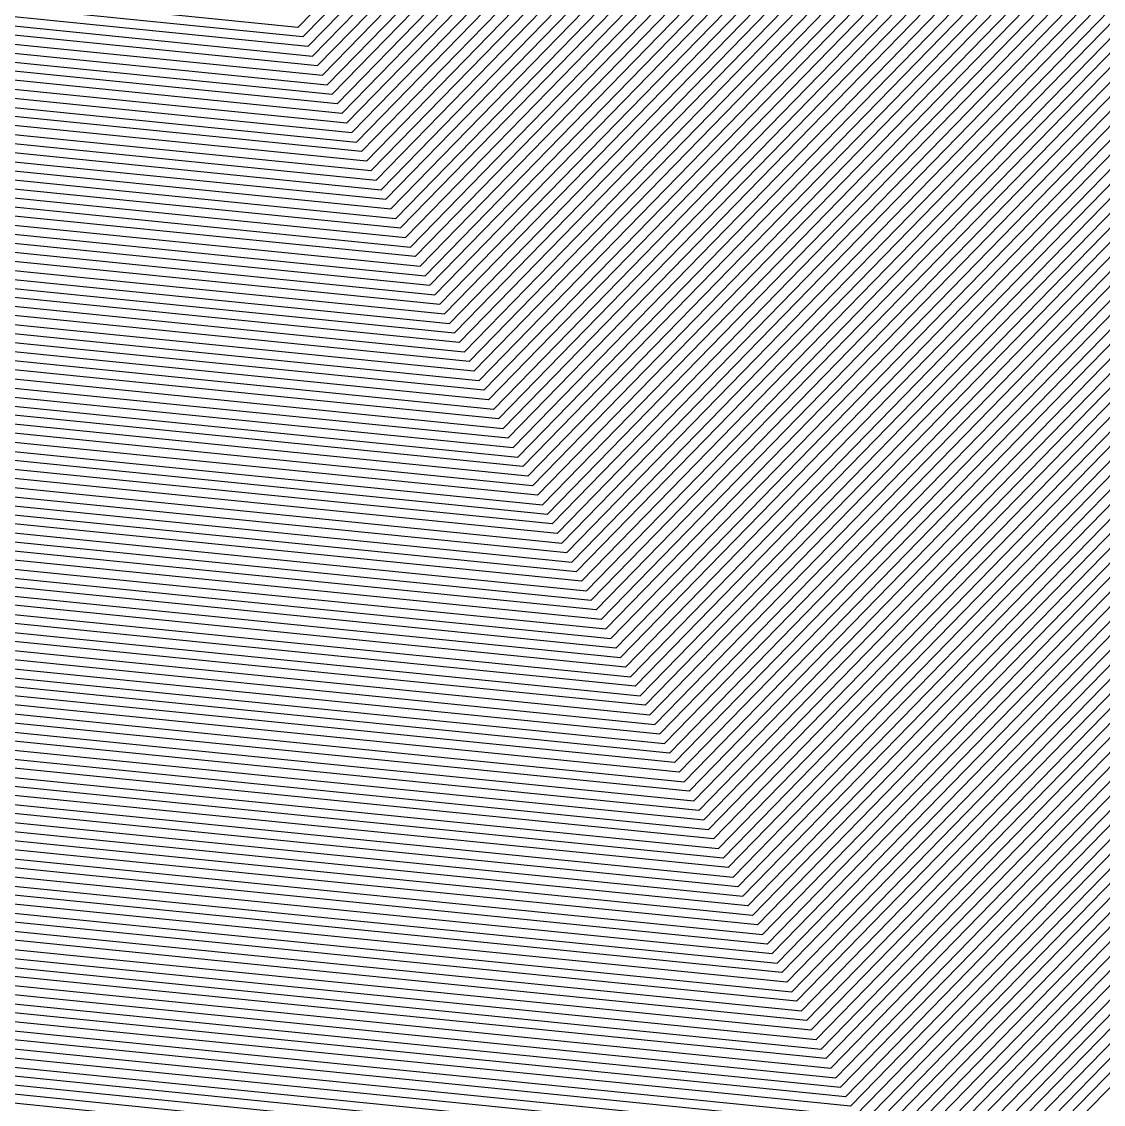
# Model space of a CAD drawing. Extents: x 7084 to 11035, y 13750 to 16729.
# Drawn here: x 9407.02 to 9455.87, y 13966.87 to 14015.77 of the extents above; entities that cross this region are included whole.
import ezdxf

# ---------------------------------------------------------------- set-up
doc = ezdxf.new("R2010")
doc.units = 0
doc.layers.add('Default', color=7, linetype='Continuous')

msp = doc.modelspace()

# ---------------------------------------------------------------- linework, layer by layer
at = {"layer": 'Default'}
for points in [[(8113.734, 14524.93), (8555.948, 14349.429), (8590.257, 14097.623), (8783.182, 14067.601), (9301.639, 13983.666), (9443.118, 13969.37), (9587.981, 14118.164), (9688.016, 14119.594), (10107.356, 14272.204), (10252.219, 13909.755), (10369.403, 13896.889), (10430.853, 13929.77), (10613.838, 14162.5), (10646.707, 14206.817), (10761.073, 14748.582), (10788.225, 14974.458), (10799.662, 15256.786), (10816.81, 15374.013), (10725.318, 15583.851), (10695.307, 15686.782), (10666.726, 15713.945), (10483.741, 15916.153), (10420.862, 16003.358), (10366.557, 16007.647)], [(8113.899, 14497.756), (8533.835, 14331.096), (8566.416, 14091.975), (8790.711, 14057.072), (9283.049, 13977.365), (9447.532, 13960.745), (9585.097, 14102.043), (9701.398, 14103.705), (10099.613, 14248.627), (10237.178, 13904.438), (10373.417, 13889.48), (10444.859, 13927.707), (10618.625, 14148.712), (10656.838, 14200.236), (10765.443, 14714.708), (10797.01, 14977.312), (10807.87, 15245.417), (10827.808, 15381.705), (10740.925, 15580.972), (10706.034, 15700.64), (10672.805, 15732.219), (10499.039, 15924.24)], [(8113.907, 14496.397), (8532.729, 14330.179), (8565.224, 14091.693), (8791.087, 14056.546), (9282.12, 13977.05), (9447.753, 13960.314), (9584.953, 14101.237), (9702.068, 14102.911), (10099.226, 14247.448), (10236.426, 13904.172), (10373.617, 13889.109), (10445.559, 13927.604), (10618.865, 14148.023), (10657.345, 14199.907), (10765.661, 14713.014), (10797.449, 14977.455), (10808.281, 15244.848), (10828.358, 15382.09), (10741.705, 15580.828), (10706.571, 15701.333), (10673.109, 15733.133), (10499.804, 15924.644)], [(10497.509, 15923.431), (10672.197, 15730.392), (10704.962, 15699.254), (10739.364, 15581.26), (10826.708, 15380.936), (10807.05, 15246.554), (10796.131, 14977.026), (10765.006, 14718.095), (10655.825, 14200.894), (10618.147, 14150.091), (10443.458, 13927.913), (10373.015, 13890.221), (10238.682, 13904.97), (10100.388, 14250.985), (9700.06, 14105.294), (9585.386, 14103.656), (9447.091, 13961.607), (9284.908, 13977.995), (8789.958, 14058.125), (8568.8, 14092.54), (8536.046, 14332.929), (8113.883, 14500.473)], [(8113.874, 14501.832), (8537.152, 14333.846), (8569.992, 14092.822), (8789.582, 14058.652), (9285.838, 13978.31), (9446.87, 13962.039), (9585.53, 14104.462), (9699.391, 14106.089), (10100.775, 14252.164), (10239.434, 13905.236), (10372.815, 13890.591), (10442.758, 13928.016), (10617.907, 14150.781), (10655.319, 14201.223), (10764.787, 14719.789), (10795.692, 14976.884), (10806.639, 15247.122), (10826.158, 15380.551), (10738.584, 15581.404), (10704.425, 15698.561), (10671.893, 15729.478), (10496.744, 15923.027)], [(10494.45, 15921.814), (10670.982, 15726.737), (10702.816, 15696.483), (10736.243, 15581.836), (10824.509, 15379.397), (10805.408, 15248.827), (10794.374, 14976.456), (10764.132, 14724.87), (10653.799, 14202.21), (10617.189, 14152.849), (10440.657, 13928.326), (10372.213, 13891.703), (10241.691, 13906.033), (10101.936, 14255.7), (9697.384, 14108.472), (9585.962, 14106.88), (9446.208, 13963.332), (9288.626, 13979.256), (8788.452, 14060.231), (8573.568, 14093.67), (8540.469, 14336.596), (8113.85, 14505.908)], [(10495.214, 15922.218), (10671.285, 15727.65), (10703.353, 15697.176), (10737.023, 15581.692), (10825.058, 15379.782), (10805.818, 15248.259), (10794.814, 14976.598), (10764.35, 14723.176), (10654.306, 14201.881), (10617.428, 14152.159), (10441.358, 13928.223), (10372.413, 13891.332), (10240.939, 13905.768), (10101.549, 14254.521), (9698.053, 14107.678), (9585.818, 14106.074), (9446.429, 13962.901), (9287.697, 13978.941), (8788.829, 14059.704), (8572.376, 14093.387), (8539.363, 14335.679), (8113.858, 14504.549)], [(10493.685, 15921.409), (10670.678, 15725.823), (10702.28, 15695.79), (10735.462, 15581.98), (10823.959, 15379.013), (10804.997, 15249.396), (10793.935, 14976.313), (10763.913, 14726.563), (10653.292, 14202.539), (10616.95, 14153.538), (10439.957, 13928.429), (10372.012, 13892.073), (10242.443, 13906.299), (10102.323, 14256.879), (9696.715, 14109.266), (9586.107, 14107.686), (9445.987, 13963.764), (9289.556, 13979.571), (8788.076, 14060.757), (8574.76, 14093.952), (8541.574, 14337.512), (8113.841, 14507.267)], [(10492.92, 15921.005), (10670.374, 15724.909), (10701.743, 15695.097), (10734.682, 15582.124), (10823.409, 15378.628), (10804.587, 15249.964), (10793.496, 14976.17), (10763.695, 14728.257), (10652.786, 14202.868), (10616.71, 14154.227), (10439.257, 13928.532), (10371.811, 13892.444), (10243.195, 13906.565), (10102.71, 14258.058), (9696.045, 14110.061), (9586.251, 14108.492), (9445.766, 13964.195), (9290.485, 13979.886), (8787.699, 14061.284), (8575.952, 14094.234), (8542.68, 14338.429), (8113.833, 14508.625)], [(8113.825, 14509.984), (8543.786, 14339.346), (8577.145, 14094.517), (8787.323, 14061.81), (9291.415, 13980.201), (9445.546, 13964.626), (9586.395, 14109.298), (9695.376, 14110.855), (10103.098, 14259.236), (10243.947, 13906.831), (10371.611, 13892.814), (10438.556, 13928.635), (10616.471, 14154.917), (10652.279, 14203.198), (10763.476, 14729.951), (10793.057, 14976.028), (10804.176, 15250.533), (10822.859, 15378.244), (10733.902, 15582.268), (10701.207, 15694.404), (10670.07, 15723.996), (10492.155, 15920.601)], [(10491.39, 15920.196), (10669.766, 15723.082), (10700.671, 15693.711), (10733.121, 15582.412), (10822.309, 15377.859), (10803.766, 15251.101), (10792.617, 14975.885), (10763.258, 14731.645), (10651.773, 14203.527), (10616.232, 14155.606), (10437.856, 13928.738), (10371.41, 13893.184), (10244.699, 13907.097), (10103.485, 14260.415), (9694.707, 14111.65), (9586.539, 14110.104), (9445.325, 13965.057), (9292.344, 13980.516), (8786.947, 14062.337), (8578.337, 14094.799), (8544.891, 14340.262), (8113.817, 14511.343)], [(10489.86, 15919.387), (10669.158, 15721.254), (10699.598, 15692.325), (10731.561, 15582.7), (10821.209, 15377.09), (10802.945, 15252.238), (10791.739, 14975.6), (10762.821, 14735.032), (10650.76, 14204.185), (10615.753, 14156.985), (10436.456, 13928.945), (10371.009, 13893.925), (10246.203, 13907.629), (10104.259, 14262.773), (9693.369, 14113.239), (9586.827, 14111.716), (9444.884, 13965.92), (9294.203, 13981.146), (8786.194, 14063.39), (8580.721, 14095.364), (8547.102, 14342.096), (8113.8, 14514.06)], [(10488.33, 15918.579), (10668.55, 15719.427), (10698.525, 15690.94), (10730, 15582.988), (10820.11, 15376.321), (10802.124, 15253.375), (10790.86, 14975.314), (10762.384, 14738.419), (10649.746, 14204.843), (10615.274, 14158.363), (10435.055, 13929.151), (10370.607, 13894.666), (10247.707, 13908.16), (10105.033, 14265.131), (9692.031, 14114.827), (9587.116, 14113.328), (9444.442, 13966.782), (9296.062, 13981.776), (8785.441, 14064.442), (8583.105, 14095.928)], [(10487.566, 15918.174), (10668.246, 15718.513), (10697.989, 15690.247), (10729.22, 15583.132), (10819.56, 15375.936), (10801.714, 15253.944), (10790.421, 14975.171), (10762.165, 14740.113), (10649.24, 14205.172), (10615.035, 14159.053), (10434.355, 13929.254), (10370.407, 13895.037), (10248.459, 13908.426), (10105.42, 14266.309), (9691.362, 14115.622), (9587.26, 14114.134), (9444.221, 13967.214), (9296.992, 13982.091), (8785.064, 14064.969), (8584.297, 14096.211), (8550.419, 14344.845), (8113.775, 14518.136)], [(10484.506, 15916.557), (10667.03, 15714.858), (10695.844, 15687.475), (10726.098, 15583.707), (10817.36, 15374.398), (10800.072, 15256.217), (10788.664, 14974.601), (10761.291, 14746.888), (10647.214, 14206.488), (10614.078, 14161.81), (10431.554, 13929.667), (10369.604, 13896.519), (10251.467, 13909.49), (10106.969, 14271.025), (9688.685, 14118.799), (9587.837, 14117.358), (9443.338, 13968.939), (9300.71, 13983.351), (8783.559, 14067.075), (8589.065, 14097.34), (8554.842, 14348.512), (8113.743, 14523.571)], [(8113.701, 14530.365), (8560.37, 14353.095), (8595.026, 14098.752), (8781.677, 14069.707), (9305.357, 13984.926), (9442.235, 13971.095), (9588.557, 14121.388), (9685.339, 14122.772), (10108.905, 14276.919), (10255.227, 13910.819), (10368.601, 13898.371), (10428.052, 13930.182), (10612.881, 14165.257), (10644.681, 14208.133), (10760.199, 14755.356), (10786.468, 14973.887), (10798.02, 15259.06), (10814.611, 15372.475), (10722.197, 15584.427), (10693.162, 15684.011), (10665.51, 15710.29), (10480.682, 15914.535)], [(10479.917, 15914.131), (10665.206, 15709.376), (10692.626, 15683.318), (10721.416, 15584.571), (10814.061, 15372.09), (10797.609, 15259.628), (10786.029, 14973.745), (10759.98, 14757.05), (10644.174, 14208.462), (10612.641, 14165.946), (10427.352, 13930.286), (10368.4, 13898.741), (10255.979, 13911.085), (10109.292, 14278.098), (9684.67, 14123.566), (9588.702, 14122.194), (9442.014, 13971.526), (9306.287, 13985.241), (8781.3, 14070.233), (8596.218, 14099.034), (8561.476, 14354.012), (8113.693, 14531.723)], [(8113.685, 14533.082), (8562.581, 14354.928), (8597.41, 14099.317), (8780.924, 14070.76), (9307.216, 13985.556), (9441.793, 13971.957), (9588.846, 14123), (9684.001, 14124.36), (10109.679, 14279.276), (10256.731, 13911.351), (10368.199, 13899.112), (10426.652, 13930.389), (10612.402, 14166.636), (10643.668, 14208.791), (10759.762, 14758.744), (10785.589, 14973.602), (10797.199, 15260.197), (10813.511, 15371.705), (10720.636, 15584.715), (10692.089, 15682.625), (10664.902, 15708.462), (10479.152, 15913.726)], [(10478.387, 15913.322), (10664.598, 15707.549), (10691.553, 15681.932), (10719.856, 15584.859), (10812.961, 15371.321), (10796.788, 15260.765), (10785.15, 14973.459), (10759.543, 14760.437), (10643.161, 14209.121), (10612.163, 14167.325), (10425.952, 13930.492), (10367.999, 13899.482), (10257.483, 13911.616), (10110.066, 14280.455), (9683.332, 14125.155), (9588.99, 14123.807), (9441.573, 13972.389), (9308.146, 13985.871), (8780.547, 14071.286), (8598.602, 14099.599), (8563.687, 14355.845), (8113.677, 14534.441)], [(8113.66, 14537.158), (8565.898, 14357.678), (8600.986, 14100.164), (8779.794, 14072.339), (9310.005, 13986.501), (9441.131, 13973.251), (9589.278, 14125.419), (9681.994, 14126.744), (10110.841, 14282.813), (10258.988, 13912.148), (10367.597, 13900.223), (10424.551, 13930.698), (10611.684, 14168.704), (10642.148, 14209.779), (10759.106, 14763.825), (10784.272, 14973.174), (10795.968, 15261.902), (10811.862, 15370.551), (10718.295, 15585.147), (10690.48, 15680.546), (10663.99, 15705.721), (10476.857, 15912.513)], [(10477.622, 15912.918), (10664.294, 15706.635), (10691.017, 15681.239), (10719.075, 15585.003), (10812.411, 15370.936), (10796.378, 15261.334), (10784.711, 14973.316), (10759.325, 14762.131), (10642.654, 14209.45), (10611.923, 14168.015), (10425.251, 13930.595), (10367.798, 13899.853), (10258.236, 13911.882), (10110.453, 14281.634), (9682.663, 14125.949), (9589.134, 14124.613), (9441.352, 13972.82), (9309.075, 13986.186), (8780.171, 14071.813), (8599.794, 14099.881), (8564.793, 14356.762), (8113.668, 14535.799)], [(8113.652, 14538.517), (8567.004, 14358.595), (8602.178, 14100.446), (8779.418, 14072.865), (9310.934, 13986.816), (9440.91, 13973.682), (9589.422, 14126.225), (9681.325, 14127.538), (10111.228, 14283.992), (10259.74, 13912.414), (10367.397, 13900.594), (10423.851, 13930.801), (10611.445, 14169.393), (10641.641, 14210.108), (10758.888, 14765.519), (10783.832, 14973.031), (10795.557, 15262.471), (10811.312, 15370.167), (10717.515, 15585.291), (10689.944, 15679.854), (10663.686, 15704.808), (10476.092, 15912.109)], [(8113.635, 14541.234), (8569.215, 14360.428), (8604.562, 14101.011), (8778.665, 14073.918), (9312.793, 13987.446), (9440.469, 13974.545), (9589.711, 14127.837), (9679.986, 14129.127), (10112.002, 14286.349), (10261.244, 13912.946), (10366.995, 13901.335), (10422.45, 13931.007), (10610.966, 14170.772), (10640.628, 14210.766), (10758.451, 14768.906), (10782.954, 14972.746), (10794.736, 15263.607), (10810.212, 15369.398), (10715.954, 15585.579), (10688.871, 15678.468), (10663.078, 15702.98), (10474.562, 15911.3)], [(10473.033, 15910.491), (10662.47, 15701.153), (10687.799, 15677.082), (10714.393, 15585.867), (10809.112, 15368.628), (10793.915, 15264.744), (10782.075, 14972.46), (10758.014, 14772.293), (10639.615, 14211.424), (10610.487, 14172.151), (10421.05, 13931.214), (10366.594, 13902.076), (10262.748, 13913.477), (10112.776, 14288.707), (9678.648, 14130.716), (9589.999, 14129.449), (9440.028, 13975.407), (9314.652, 13988.076), (8777.912, 14074.971), (8606.946, 14101.576), (8571.427, 14362.261), (8113.619, 14543.952)], [(10473.798, 15910.896), (10662.774, 15702.066), (10688.335, 15677.775), (10715.174, 15585.723), (10809.662, 15369.013), (10794.326, 15264.176), (10782.515, 14972.603), (10758.232, 14770.6), (10640.121, 14211.095), (10610.727, 14171.461), (10421.75, 13931.111), (10366.795, 13901.705), (10261.996, 13913.212), (10112.389, 14287.528), (9679.317, 14129.921), (9589.855, 14128.643), (9440.248, 13974.976), (9313.723, 13987.761), (8778.289, 14074.445), (8605.754, 14101.293), (8570.321, 14361.345), (8113.627, 14542.593)], [(10472.268, 15910.087), (10662.166, 15700.239), (10687.262, 15676.389), (10713.613, 15586.011), (10808.562, 15368.244), (10793.505, 15265.313), (10781.636, 14972.318), (10757.795, 14773.987), (10639.108, 14211.753), (10610.248, 14172.84), (10420.349, 13931.317), (10366.393, 13902.446), (10263.5, 13913.743), (10113.163, 14289.886), (9677.979, 14131.51), (9590.143, 14130.255), (9439.807, 13975.838), (9315.582, 13988.391), (8777.536, 14075.498), (8608.138, 14101.858), (8572.532, 14363.178), (8113.611, 14545.31)], [(8113.602, 14546.669), (8573.638, 14364.095), (8609.33, 14102.14), (8777.159, 14076.024), (9316.511, 13988.706), (9439.586, 13976.27), (9590.287, 14131.061), (9677.31, 14132.305), (10113.551, 14291.065), (10264.252, 13914.009), (10366.193, 13902.816), (10419.649, 13931.42), (10610.009, 14173.529), (10638.602, 14212.082), (10757.577, 14775.681), (10781.197, 14972.175), (10793.094, 15265.881), (10808.013, 15367.859), (10712.833, 15586.155), (10686.726, 15675.696), (10661.862, 15699.325), (10471.503, 15909.683)], [(10470.738, 15909.278), (10661.558, 15698.412), (10686.19, 15675.003), (10712.052, 15586.299), (10807.463, 15367.475), (10792.684, 15266.45), (10780.758, 14972.032), (10757.358, 14777.374), (10638.095, 14212.411), (10609.769, 14174.219), (10418.949, 13931.523), (10365.992, 13903.187), (10265.004, 13914.275), (10113.938, 14292.244), (9676.641, 14133.099), (9590.432, 14131.867), (9439.365, 13976.701), (9317.441, 13989.021), (8776.783, 14076.551), (8610.522, 14102.423), (8574.744, 14365.011), (8113.594, 14548.028)], [(10468.443, 15908.065), (10660.647, 15695.67), (10684.581, 15672.925), (10709.711, 15586.73), (10805.813, 15366.321), (10791.453, 15268.155), (10779.44, 14971.604), (10756.702, 14782.456), (10636.575, 14213.398), (10609.051, 14176.287), (10416.848, 13931.833), (10365.39, 13904.298), (10267.26, 13915.073), (10115.099, 14295.78), (9674.633, 14135.482), (9590.864, 14134.285), (9438.703, 13977.995), (9320.23, 13989.966), (8775.654, 14078.13), (8614.099, 14103.27), (8578.06, 14367.761), (8113.569, 14552.104)], [(10469.208, 15908.469), (10660.951, 15696.584), (10685.117, 15673.618), (10710.492, 15586.586), (10806.363, 15366.705), (10791.863, 15267.587), (10779.879, 14971.747), (10756.921, 14780.762), (10637.082, 14213.069), (10609.291, 14175.597), (10417.548, 13931.729), (10365.59, 13903.928), (10266.508, 13914.807), (10114.712, 14294.601), (9675.303, 14134.688), (9590.72, 14133.479), (9438.924, 13977.563), (9319.3, 13989.651), (8776.03, 14077.603), (8612.906, 14102.987)], [(10466.914, 15907.256), (10660.039, 15693.843), (10683.508, 15671.539), (10708.151, 15587.018), (10804.713, 15365.552), (10790.632, 15269.292), (10778.561, 14971.319), (10756.265, 14785.843), (10635.562, 14214.056), (10608.573, 14177.666), (10415.448, 13932.039), (10364.988, 13905.039), (10268.764, 13915.604), (10115.873, 14298.138), (9673.295, 14137.071), (9591.152, 14135.897), (9438.262, 13978.857), (9322.089, 13990.596), (8774.901, 14079.183), (8616.483, 14103.835), (8580.272, 14369.595), (8113.553, 14554.821)], [(8113.009, 14644.496), (8653.244, 14430.092), (8695.159, 14122.47), (8750.056, 14113.928), (9383.436, 14011.387), (9423.694, 14007.319), (9600.668, 14189.096), (9629.133, 14189.503), (10141.425, 14375.94), (10318.399, 13933.151), (10351.744, 13929.49), (10369.23, 13938.846), (10592.775, 14223.163), (10602.128, 14235.774), (10741.844, 14897.627), (10749.571, 14961.901), (10763.542, 15306.81), (10768.422, 15340.168), (10656.649, 15596.519), (10648.11, 15625.809), (10639.977, 15633.538), (10416.431, 15880.568), (10398.539, 15905.382), (10383.086, 15906.603)], [(9323.018, 13990.911), (9438.041, 13979.288), (9591.297, 14136.703), (9672.626, 14137.865), (10116.261, 14299.317), (10269.516, 13915.87), (10364.788, 13905.41), (10414.747, 13932.142), (10608.333, 14178.355), (10635.056, 14214.385), (10756.047, 14787.537), (10778.122, 14971.176), (10790.221, 15269.861), (10804.163, 15365.167), (10707.37, 15587.162), (10682.972, 15670.846), (10659.735, 15692.929), (10466.149, 15906.852)], [(8113.536, 14557.539), (8582.483, 14371.428), (8618.867, 14104.399), (8774.148, 14080.236), (9323.948, 13991.226), (9437.82, 13979.72), (9591.441, 14137.509), (9671.957, 14138.66), (10116.648, 14300.495), (10270.268, 13916.136), (10364.587, 13905.78), (10414.047, 13932.245), (10608.094, 14179.044), (10634.549, 14214.714), (10755.828, 14789.23), (10777.683, 14971.033), (10789.811, 15270.429), (10803.614, 15364.782), (10706.59, 15587.306), (10682.435, 15670.153), (10659.431, 15692.016), (10465.384, 15906.448)], [(8113.503, 14562.973), (8586.906, 14375.094), (8623.635, 14105.529), (8772.642, 14082.341), (9327.666, 13992.486), (9436.937, 13981.445), (9592.017, 14140.733), (9669.28, 14141.838), (10118.196, 14305.211), (10273.276, 13917.199), (10363.784, 13907.262), (10411.246, 13932.658), (10607.136, 14181.802), (10632.523, 14216.031), (10754.954, 14796.005), (10775.926, 14970.463), (10788.169, 15272.703), (10801.414, 15363.244), (10703.469, 15587.882), (10680.29, 15667.382), (10658.215, 15688.361), (10462.324, 15904.83)], [(10461.559, 15904.426), (10657.911, 15687.447), (10679.754, 15666.689), (10702.689, 15588.026), (10800.864, 15362.859), (10787.759, 15273.271), (10775.487, 14970.32), (10754.736, 14797.699), (10632.016, 14216.36), (10606.897, 14182.491), (10410.546, 13932.761), (10363.584, 13907.632), (10274.028, 13917.465), (10118.583, 14306.389), (9668.611, 14142.632), (9592.162, 14141.539), (9436.717, 13981.876), (9328.595, 13992.801), (8772.266, 14082.868), (8624.827, 14105.811), (8588.011, 14376.011), (8113.495, 14564.332)], [(8113.47, 14568.408), (8591.328, 14378.761), (8628.403, 14106.658), (8771.136, 14084.447), (9331.384, 13993.746), (9436.055, 13983.17), (9592.594, 14143.958), (9666.604, 14145.015), (10119.745, 14309.926), (10276.285, 13918.263), (10362.982, 13908.744), (10408.445, 13933.07), (10606.179, 14184.559), (10630.497, 14217.347), (10754.08, 14802.78), (10774.169, 14969.892), (10786.527, 15274.977), (10799.215, 15361.706), (10700.348, 15588.458), (10678.145, 15664.61), (10656.999, 15684.706), (10459.265, 15903.213)], [(8113.462, 14569.767), (8592.434, 14379.678), (8629.595, 14106.941), (8770.76, 14084.974), (9332.313, 13994.061), (9435.834, 13983.601), (9592.738, 14144.764), (9665.935, 14145.81), (10120.132, 14311.105), (10277.037, 13918.529), (10362.781, 13909.114), (10407.745, 13933.173), (10605.94, 14185.249), (10629.99, 14217.676), (10753.862, 14804.474), (10773.73, 14969.749), (10786.117, 15275.545), (10798.665, 15361.321), (10699.567, 15588.602), (10677.608, 15663.917), (10656.695, 15683.792), (10458.5, 15902.808)], [(8113.454, 14571.126), (8593.539, 14380.594), (8630.787, 14107.223), (8770.384, 14085.5), (9333.243, 13994.376), (9435.613, 13984.032), (9592.883, 14145.57), (9665.266, 14146.604), (10120.519, 14312.284), (10277.789, 13918.795), (10362.58, 13909.485), (10407.044, 13933.277), (10605.7, 14185.938), (10629.483, 14218.005), (10753.643, 14806.167), (10773.29, 14969.606), (10785.706, 15276.114), (10798.115, 15360.936), (10698.787, 15588.746), (10677.072, 15663.224), (10656.391, 15682.878), (10457.735, 15902.404)], [(8113.413, 14577.919), (8599.068, 14385.177), (8636.748, 14108.635), (8768.501, 14088.132), (9337.89, 13995.951), (9434.509, 13986.188), (9593.603, 14149.6), (9661.92, 14150.576), (10122.455, 14318.178), (10281.549, 13920.124), (10361.577, 13911.337), (10403.543, 13933.792), (10604.504, 14189.385), (10626.951, 14219.65), (10752.551, 14814.636), (10771.094, 14968.893), (10783.654, 15278.956), (10795.366, 15359.013), (10694.885, 15589.466), (10674.39, 15659.76), (10654.871, 15678.31), (10453.911, 15900.382)], [(8113.38, 14583.354), (8603.49, 14388.844), (8641.516, 14109.764), (8766.996, 14090.238), (9341.608, 13997.211), (9433.627, 13987.913), (9594.18, 14152.824), (9659.244, 14153.754), (10124.004, 14322.893), (10284.557, 13921.187), (10360.774, 13912.819), (10400.742, 13934.205), (10603.546, 14192.142), (10624.924, 14220.967), (10751.677, 14821.411), (10769.337, 14968.322), (10782.012, 15281.23), (10793.166, 15357.475), (10691.764, 15590.041), (10672.245, 15656.988), (10653.655, 15674.655), (10450.851, 15898.764)], [(10451.616, 15899.169), (10653.959, 15675.569), (10672.781, 15657.681), (10692.544, 15589.897), (10793.716, 15357.86), (10782.423, 15280.661), (10769.776, 14968.465), (10751.895, 14819.717), (10625.431, 14220.637), (10603.786, 14191.453), (10401.442, 13934.102), (10360.975, 13912.448), (10283.805, 13920.921), (10123.616, 14321.714), (9659.913, 14152.959), (9594.036, 14152.018), (9433.847, 13987.482), (9340.679, 13996.896), (8767.372, 14089.711), (8640.324, 14109.482), (8602.385, 14387.927), (8113.388, 14581.995)], [(8113.371, 14584.713), (8604.596, 14389.761), (8642.708, 14110.047), (8766.619, 14090.764), (9342.538, 13997.526), (9433.406, 13988.344), (9594.324, 14153.63), (9658.574, 14154.548), (10124.391, 14324.072), (10285.309, 13921.453), (10360.574, 13913.189), (10400.042, 13934.308), (10603.307, 14192.831), (10624.418, 14221.296), (10751.458, 14823.104), (10768.898, 14968.18), (10781.602, 15281.798), (10792.616, 15357.09), (10690.984, 15590.185), (10671.709, 15656.296), (10653.351, 15673.741), (10450.086, 15898.36)], [(10449.321, 15897.956), (10653.047, 15672.828), (10671.172, 15655.603), (10690.203, 15590.329), (10792.066, 15356.706), (10781.191, 15282.367), (10768.459, 14968.037), (10751.24, 14824.798), (10623.911, 14221.625), (10603.067, 14193.521), (10399.341, 13934.411), (10360.373, 13913.56), (10286.061, 13921.719), (10124.778, 14325.251), (9657.905, 14155.343), (9594.468, 14154.436), (9433.185, 13988.776), (9343.467, 13997.841), (8766.243, 14091.291), (8643.9, 14110.329), (8605.701, 14390.677)], [(10448.556, 15897.551), (10652.743, 15671.914), (10670.636, 15654.91), (10689.423, 15590.473), (10791.517, 15356.321), (10780.781, 15282.935), (10768.019, 14967.894), (10751.021, 14826.492), (10623.405, 14221.954), (10602.828, 14194.21), (10398.641, 13934.514), (10360.172, 13913.93), (10286.813, 13921.985), (10125.165, 14326.429), (9657.236, 14156.137), (9594.613, 14155.242), (9432.964, 13989.207), (9344.397, 13998.156), (8765.866, 14091.817), (8645.092, 14110.611), (8606.807, 14391.594), (8113.355, 14587.43)], [(8113.347, 14588.789), (8607.913, 14392.51), (8646.284, 14110.894), (8765.49, 14092.344), (9345.326, 13998.472), (9432.744, 13989.638), (9594.757, 14156.048), (9656.567, 14156.931), (10125.552, 14327.608), (10287.565, 13922.251), (10359.972, 13914.301), (10397.941, 13934.617), (10602.589, 14194.9), (10622.898, 14222.283), (10750.803, 14828.186), (10767.58, 14967.751), (10780.371, 15283.504), (10790.967, 15355.937), (10688.643, 15590.617), (10670.1, 15654.217), (10652.439, 15671), (10447.791, 15897.147)], [(10446.262, 15896.338), (10651.832, 15669.173), (10669.027, 15652.831), (10687.082, 15590.905), (10789.867, 15355.167), (10779.55, 15284.641), (10766.702, 14967.466), (10750.366, 14831.573), (10621.885, 14222.941), (10602.11, 14196.278), (10396.54, 13934.824), (10359.57, 13915.042), (10289.069, 13922.782), (10126.326, 14329.966), (9655.229, 14158.52), (9595.045, 14157.66), (9432.302, 13990.501), (9347.185, 13999.102), (8764.737, 14093.397), (8648.668, 14111.458), (8610.124, 14394.344), (8113.33, 14591.506)], [(8113.322, 14592.865), (8611.23, 14395.26), (8649.86, 14111.741), (8764.361, 14093.923), (9348.115, 13999.417), (9432.081, 13990.932), (9595.189, 14158.466), (9654.56, 14159.315), (10126.714, 14331.145), (10289.821, 13923.048), (10359.37, 13915.412), (10395.84, 13934.927), (10601.871, 14196.968), (10621.378, 14223.27), (10750.147, 14833.267), (10766.262, 14967.323), (10779.139, 15285.209), (10789.317, 15354.783), (10686.302, 15591.049), (10668.491, 15652.138), (10651.528, 15668.259), (10445.497, 15895.934)], [(10440.907, 15893.508), (10649.704, 15662.777), (10665.273, 15647.981), (10681.62, 15591.913), (10786.018, 15352.475), (10776.677, 15288.62), (10763.627, 14966.467), (10748.836, 14843.429), (10618.339, 14225.244), (10600.435, 14201.104), (10391.638, 13935.546), (10358.166, 13917.635), (10294.334, 13924.643), (10129.036, 14338.218), (9650.545, 14164.081), (9596.054, 14163.303), (9430.757, 13993.519), (9353.692, 14001.307), (8762.102, 14097.082), (8657.013, 14113.435), (8617.864, 14400.76), (8113.273, 14601.017)], [(8113.264, 14602.376), (8618.969, 14401.677), (8658.205, 14113.717), (8761.726, 14097.608), (9354.621, 14001.622), (9430.536, 13993.951), (9596.198, 14164.109), (9649.876, 14164.876), (10129.424, 14339.397), (10295.086, 13924.909), (10357.965, 13918.005), (10390.938, 13935.649), (10600.195, 14201.793), (10617.832, 14225.573), (10748.618, 14845.123), (10763.188, 14966.325), (10776.266, 15289.188), (10785.468, 15352.09), (10680.839, 15592.057), (10664.736, 15647.288), (10649.4, 15661.863), (10440.143, 15893.103)], [(10439.378, 15892.699), (10649.096, 15660.949), (10664.2, 15646.595), (10680.059, 15592.201), (10784.918, 15351.706), (10775.856, 15289.757), (10762.748, 14966.182), (10748.399, 14846.816), (10617.326, 14225.902), (10599.956, 14202.483), (10390.238, 13935.752), (10357.764, 13918.376), (10295.838, 13925.175), (10129.811, 14340.575), (9649.207, 14165.67), (9596.343, 14164.915), (9430.316, 13994.382), (9355.551, 14001.937), (8761.349, 14098.135), (8659.397, 14114), (8620.075, 14402.593), (8113.256, 14603.735)], [(10438.613, 15892.294), (10648.792, 15660.036), (10663.664, 15645.902), (10679.279, 15592.345), (10784.368, 15351.321), (10775.445, 15290.325), (10762.309, 14966.039), (10748.181, 14848.51), (10616.819, 14226.231), (10599.717, 14203.172), (10389.538, 13935.855), (10357.564, 13918.746), (10296.59, 13925.441), (10130.198, 14341.754), (9648.538, 14166.464), (9596.487, 14165.721), (9430.095, 13994.813), (9356.48, 14002.252), (8760.973, 14098.661), (8660.589, 14114.282)], [(10437.848, 15891.89), (10648.488, 15659.122), (10663.127, 15645.209), (10678.498, 15592.489), (10783.818, 15350.937), (10775.035, 15290.894), (10761.87, 14965.896), (10747.962, 14850.204), (10616.312, 14226.56), (10599.477, 14203.861), (10388.837, 13935.958), (10357.363, 13919.117), (10297.342, 13925.707), (10130.585, 14342.933), (9647.868, 14167.259), (9596.631, 14166.527), (9429.874, 13995.244), (9357.41, 14002.567), (8760.596, 14099.187), (8661.781, 14114.564), (8622.286, 14404.427), (8113.24, 14606.452)], [(8113.223, 14609.169), (8624.497, 14406.26), (8664.165, 14115.129), (8759.844, 14100.24), (9359.269, 14003.197), (9429.433, 13996.107), (9596.919, 14168.139), (9646.53, 14168.848), (10131.359, 14345.291), (10298.846, 13926.239), (10356.962, 13919.858), (10387.437, 13936.164), (10598.999, 14205.24), (10615.299, 14227.219), (10747.525, 14853.591), (10760.991, 14965.611), (10774.214, 15292.03), (10782.719, 15350.167), (10676.938, 15592.777), (10662.054, 15643.824), (10647.88, 15657.294), (10436.318, 15891.081)], [(8113.207, 14611.887), (8626.709, 14408.093), (8666.549, 14115.694), (8759.091, 14101.293), (9361.128, 14003.827), (9428.991, 13996.969), (9597.208, 14169.751), (9645.192, 14170.437), (10132.134, 14347.648), (10300.35, 13926.77), (10356.56, 13920.599), (10386.036, 13936.371), (10598.52, 14206.619), (10614.286, 14227.877), (10747.088, 14856.978), (10760.113, 14965.326), (10773.393, 15293.167), (10781.619, 15349.398), (10675.377, 15593.064), (10660.982, 15642.438), (10647.272, 15655.467), (10434.788, 15890.273)], [(10433.259, 15889.464), (10646.664, 15653.64), (10659.909, 15641.052), (10673.816, 15593.352), (10780.519, 15348.629), (10772.572, 15294.304), (10759.234, 14965.04), (10746.651, 14860.366), (10613.273, 14228.535), (10598.041, 14207.997), (10384.636, 13936.577), (10356.159, 13921.34), (10301.854, 13927.302), (10132.908, 14350.006), (9643.854, 14172.025), (9597.496, 14171.363), (9428.55, 13997.832), (9362.987, 14004.457), (8758.338, 14102.346), (8668.934, 14116.258), (8628.92, 14409.926), (8113.19, 14614.604)], [(8113.198, 14613.245), (8627.814, 14409.01), (8667.741, 14115.976), (8758.714, 14101.82), (9362.057, 14004.142), (9428.771, 13997.401), (9597.352, 14170.557), (9644.523, 14171.231), (10132.521, 14348.827), (10301.102, 13927.036), (10356.359, 13920.969), (10385.336, 13936.474), (10598.281, 14207.308), (10613.78, 14228.206), (10746.87, 14858.672), (10759.674, 14965.183), (10772.983, 15293.736), (10781.069, 15349.014), (10674.597, 15593.208), (10660.445, 15641.745), (10646.968, 15654.553), (10434.023, 15889.868)], [(10432.494, 15889.059), (10646.36, 15652.726), (10659.373, 15640.359), (10673.036, 15593.496), (10779.969, 15348.244), (10772.162, 15294.873), (10758.795, 14964.898), (10746.433, 14862.06), (10612.766, 14228.864), (10597.802, 14208.687), (10383.935, 13936.68), (10355.958, 13921.71), (10302.606, 13927.568), (10133.295, 14351.185), (9643.185, 14172.82), (9597.64, 14172.169), (9428.329, 13998.263), (9363.916, 14004.772), (8757.961, 14102.872), (8670.126, 14116.541), (8630.026, 14410.843), (8113.182, 14615.963)], [(10431.729, 15888.655), (10646.056, 15651.812), (10658.836, 15639.666), (10672.256, 15593.64), (10779.419, 15347.86), (10771.751, 15295.441), (10758.356, 14964.755), (10746.214, 14863.753), (10612.26, 14229.193), (10597.562, 14209.376), (10383.235, 13936.783), (10355.757, 13922.08), (10303.358, 13927.834), (10133.682, 14352.364), (9642.515, 14173.614), (9597.784, 14172.975), (9428.108, 13998.694), (9364.846, 14005.087)], [(10430.964, 15888.251), (10645.752, 15650.898), (10658.3, 15638.974), (10671.476, 15593.784), (10778.87, 15347.475), (10771.341, 15296.01), (10757.917, 14964.612), (10745.996, 14865.447), (10611.753, 14229.522), (10597.323, 14210.065), (10382.535, 13936.886), (10355.557, 13922.451), (10304.11, 13928.1), (10134.069, 14353.542), (9641.846, 14174.409), (9597.928, 14173.781), (9427.888, 13999.126), (9365.775, 14005.402), (8757.209, 14103.925), (8672.51, 14117.106), (8632.237, 14412.676), (8113.165, 14618.68)], [(10428.669, 15887.038), (10644.84, 15648.157), (10656.691, 15636.895), (10669.135, 15594.216), (10777.22, 15346.321), (10770.109, 15297.715), (10756.599, 14964.184), (10745.34, 14870.528), (10610.234, 14230.509), (10596.605, 14212.134), (10380.434, 13937.196), (10354.955, 13923.562), (10306.366, 13928.897), (10135.231, 14357.079), (9639.839, 14176.792), (9598.361, 14176.199), (9427.226, 14000.419), (9368.564, 14006.347), (8756.079, 14105.505), (8676.086, 14117.953), (8635.554, 14415.426), (8113.141, 14622.756)], [(10429.434, 15887.442), (10645.144, 15649.071), (10657.227, 15637.588), (10669.915, 15594.072), (10777.77, 15346.706), (10770.52, 15297.147), (10757.038, 14964.327), (10745.559, 14868.834), (10610.74, 14230.18), (10596.844, 14211.444), (10381.134, 13937.093), (10355.155, 13923.192), (10305.614, 13928.631), (10134.844, 14355.9), (9640.508, 14175.997), (9598.217, 14175.393), (9427.446, 13999.988), (9367.634, 14006.032), (8756.456, 14104.978), (8674.894, 14117.67), (8634.448, 14414.51), (8113.149, 14621.398)], [(8113.116, 14626.832), (8638.871, 14418.176), (8679.662, 14118.8), (8754.95, 14107.084), (9371.352, 14007.292), (9426.563, 14001.713), (9598.793, 14178.617), (9637.832, 14179.175), (10136.392, 14360.615), (10308.622, 13929.695), (10354.353, 13924.674), (10378.333, 13937.505), (10595.887, 14214.202), (10608.714, 14231.496), (10744.685, 14875.609), (10755.281, 14963.756), (10768.878, 15299.42), (10775.57, 15345.168), (10666.794, 15594.648), (10655.082, 15634.816), (10643.928, 15645.416), (10426.375, 15885.824)], [(8113.091, 14630.909), (8642.188, 14420.926), (8683.238, 14119.647), (8753.821, 14108.663), (9374.141, 14008.237), (9425.901, 14003.007), (9599.226, 14181.035), (9635.824, 14181.558), (10137.554, 14364.152), (10310.878, 13930.492), (10353.751, 13925.785), (10376.232, 13937.815), (10595.169, 14216.27), (10607.194, 14232.483), (10744.029, 14880.69), (10753.963, 14963.328), (10767.647, 15301.126), (10773.921, 15344.014), (10664.453, 15595.08), (10653.473, 15632.738), (10643.016, 15642.675), (10424.08, 15884.611)], [(8113.083, 14632.267), (8643.293, 14421.843), (8684.43, 14119.929), (8753.444, 14109.19), (9375.07, 14008.552), (9425.68, 14003.438), (9599.37, 14181.841), (9635.155, 14182.353), (10137.941, 14365.331), (10311.631, 13930.758), (10353.55, 13926.156), (10375.532, 13937.918), (10594.93, 14216.959), (10606.688, 14232.812), (10743.811, 14882.384), (10753.524, 14963.185), (10767.236, 15301.694), (10773.371, 15343.629), (10663.672, 15595.224), (10652.937, 15632.045), (10642.712, 15641.761), (10423.315, 15884.207)], [(8113.066, 14634.985), (8645.505, 14423.676), (8686.814, 14120.494), (8752.691, 14110.243), (9376.929, 14009.182), (9425.239, 14004.3), (9599.658, 14183.454), (9633.817, 14183.942), (10138.715, 14367.688), (10313.135, 13931.29), (10353.149, 13926.896), (10374.132, 13938.124), (10594.451, 14218.338), (10605.674, 14233.471), (10743.374, 14885.771), (10752.645, 14962.9), (10766.415, 15302.831), (10772.271, 15342.86), (10662.112, 15595.512), (10651.864, 15630.659), (10642.105, 15639.934), (10421.785, 15883.398)], [(8113.058, 14636.343), (8646.61, 14424.593), (8688.007, 14120.776), (8752.315, 14110.769), (9377.859, 14009.497), (9425.018, 14004.732), (9599.803, 14184.26), (9633.148, 14184.736), (10139.102, 14368.867), (10313.887, 13931.556), (10352.948, 13927.267), (10373.431, 13938.227), (10594.212, 14219.027), (10605.168, 14233.8), (10743.155, 14887.465), (10752.206, 14962.757), (10766.005, 15303.4), (10771.721, 15342.475), (10661.331, 15595.656), (10651.328, 15629.966), (10641.801, 15639.02), (10421.02, 15882.994)], [(10420.255, 15882.589), (10641.497, 15638.106), (10650.791, 15629.273), (10660.551, 15595.8), (10771.171, 15342.091), (10765.595, 15303.968), (10751.767, 14962.615), (10742.937, 14889.159), (10604.661, 14234.129), (10593.972, 14219.717), (10372.731, 13938.33), (10352.747, 13927.637), (10314.639, 13931.822), (10139.489, 14370.046), (9632.479, 14185.531), (9599.947, 14185.066), (9424.798, 14005.163), (9378.788, 14009.812), (8751.938, 14111.296), (8689.199, 14121.059), (8647.716, 14425.509), (8113.05, 14637.702)], [(8113.033, 14640.42), (8649.927, 14427.343), (8691.583, 14121.623), (8751.186, 14112.348), (9380.647, 14010.442), (9424.356, 14006.025), (9600.235, 14186.678), (9631.14, 14187.119), (10140.264, 14372.404), (10316.143, 13932.353), (10352.346, 13928.378), (10371.331, 13938.537), (10593.494, 14221.095), (10603.648, 14234.787), (10742.5, 14892.546), (10750.888, 14962.329), (10764.774, 15305.105), (10770.072, 15341.322), (10658.99, 15596.088), (10649.719, 15627.887), (10640.889, 15636.279), (10418.726, 15881.781)], [(8113.025, 14641.778), (8651.033, 14428.259), (8692.775, 14121.906), (8750.809, 14112.875), (9381.577, 14010.757), (9424.135, 14006.457), (9600.379, 14187.484), (9630.471, 14187.914), (10140.651, 14373.582), (10316.895, 13932.619), (10352.145, 13928.749), (10370.63, 13938.64), (10593.254, 14221.785), (10603.141, 14235.116), (10742.281, 14894.24), (10750.449, 14962.186), (10764.363, 15305.674), (10769.522, 15340.937), (10658.21, 15596.232), (10649.182, 15627.195), (10640.585, 15635.365), (10417.961, 15881.376)], [(9382.506, 14011.072), (9423.915, 14006.888), (9600.523, 14188.29), (9629.802, 14188.708), (10141.038, 14374.761), (10317.647, 13932.885), (10351.945, 13929.119), (10369.93, 13938.743), (10593.015, 14222.474), (10602.635, 14235.445), (10742.063, 14895.934), (10750.01, 14962.044), (10763.953, 15306.242), (10768.972, 15340.552), (10657.43, 15596.375), (10648.646, 15626.502), (10640.281, 15634.452), (10417.196, 15880.972)], [(8113, 14645.854), (8654.35, 14431.009), (8696.351, 14122.753), (8749.68, 14114.454), (9384.365, 14011.702), (9423.473, 14007.75), (9600.812, 14189.902), (9628.464, 14190.297), (10141.812, 14377.119), (10319.151, 13933.417), (10351.543, 13929.86), (10368.53, 13938.949), (10592.536, 14223.853), (10601.622, 14236.103), (10741.626, 14899.321), (10749.131, 14961.758), (10763.132, 15307.379), (10767.872, 15339.783), (10655.869, 15596.663), (10647.573, 15625.116), (10639.673, 15632.624), (10415.666, 15880.163)], [(8112.992, 14647.213), (8655.455, 14431.926), (8697.543, 14123.035), (8749.303, 14114.981), (9385.295, 14012.017), (9423.253, 14008.182), (9600.956, 14190.708), (9627.795, 14191.091), (10142.2, 14378.298), (10319.903, 13933.683), (10351.343, 13930.231), (10367.829, 13939.052), (10592.297, 14224.542), (10601.115, 14236.432), (10741.407, 14901.015), (10748.692, 14961.616), (10762.721, 15307.947), (10767.322, 15339.399), (10655.089, 15596.807), (10647.037, 15624.423), (10639.369, 15631.71), (10414.901, 15879.759)], [(8112.984, 14648.572), (8656.561, 14432.842), (8698.735, 14123.318), (8748.927, 14115.507), (9386.224, 14012.332), (9423.032, 14008.613), (9601.1, 14191.514), (9627.126, 14191.886), (10142.587, 14379.477), (10320.655, 13933.948), (10351.142, 13930.601), (10367.129, 13939.155), (10592.057, 14225.231), (10600.609, 14236.761), (10741.189, 14902.708), (10748.253, 14961.473), (10762.311, 15308.516), (10766.773, 15339.014), (10654.308, 15596.951), (10646.501, 15623.73), (10639.065, 15630.797), (10414.136, 15879.354)], [(8112.976, 14649.93), (8657.667, 14433.759), (8699.927, 14123.6), (8748.551, 14116.033), (9387.154, 14012.647), (9422.811, 14009.044), (9601.244, 14192.32), (9626.456, 14192.68), (10142.974, 14380.655), (10321.407, 13934.214), (10350.941, 13930.972), (10366.429, 13939.259), (10591.818, 14225.921), (10600.102, 14237.09), (10740.97, 14904.402), (10747.814, 14961.33), (10761.901, 15309.084), (10766.223, 15338.629), (10653.528, 15597.095), (10645.964, 15623.037), (10638.761, 15629.883), (10413.371, 15878.95)], [(10412.607, 15878.546), (10638.457, 15628.969), (10645.428, 15622.344), (10652.748, 15597.239), (10765.673, 15338.245), (10761.49, 15309.653), (10747.374, 14961.188), (10740.752, 14906.096), (10599.595, 14237.419), (10591.579, 14226.61), (10365.728, 13939.362), (10350.741, 13931.342), (10322.159, 13934.48), (10143.361, 14381.834), (9625.787, 14193.475), (9601.389, 14193.126), (9422.59, 14009.475), (9388.083, 14012.962), (8748.174, 14116.56), (8701.119, 14123.882), (8658.772, 14434.676), (8112.967, 14651.289)], [(8112.951, 14654.007), (8660.984, 14436.509), (8703.503, 14124.447), (8747.421, 14117.613), (9389.942, 14013.592), (9422.149, 14010.338), (9601.677, 14194.738), (9624.449, 14195.064), (10144.135, 14384.192), (10323.663, 13935.012), (10350.339, 13932.083), (10364.328, 13939.568), (10591.1, 14227.989), (10598.582, 14238.077), (10740.315, 14909.483), (10746.496, 14960.902), (10760.669, 15310.79), (10764.573, 15337.476), (10651.187, 15597.527), (10644.355, 15620.959), (10637.849, 15627.142), (10411.077, 15877.737)], [(10411.842, 15878.141), (10638.153, 15628.056), (10644.892, 15621.651), (10651.967, 15597.383), (10765.123, 15337.86), (10761.08, 15310.221), (10746.935, 14961.045), (10740.533, 14907.789), (10599.089, 14237.748), (10591.339, 14227.299), (10365.028, 13939.465), (10350.54, 13931.713), (10322.911, 13934.746), (10143.748, 14383.013), (9625.118, 14194.269), (9601.533, 14193.932), (9422.37, 14009.907), (9389.013, 14013.277), (8747.798, 14117.086), (8702.311, 14124.165), (8659.878, 14435.592), (8112.959, 14652.648)], [(8112.934, 14656.724), (8663.195, 14438.342), (8705.888, 14125.012), (8746.668, 14118.666), (9391.801, 14014.222), (9421.707, 14011.2), (9601.965, 14196.35), (9623.111, 14196.652), (10144.91, 14386.55), (10325.167, 13935.544), (10349.938, 13932.824), (10362.927, 13939.774), (10590.621, 14229.368), (10597.569, 14238.735), (10739.878, 14912.871), (10745.617, 14960.617), (10759.848, 15311.927), (10763.473, 15336.706), (10649.626, 15597.815), (10643.283, 15619.573), (10637.241, 15625.314), (10409.547, 15876.928)], [(10408.782, 15876.524), (10636.937, 15624.401), (10642.746, 15618.88), (10648.846, 15597.959), (10762.923, 15336.322), (10759.438, 15312.495), (10745.178, 14960.474), (10739.659, 14914.564), (10597.063, 14239.065), (10590.382, 14230.057), (10362.227, 13939.877), (10349.737, 13933.194), (10325.919, 13935.809), (10145.297, 14387.728), (9622.442, 14197.447), (9602.109, 14197.156), (9421.487, 14011.632), (9392.731, 14014.537), (8746.292, 14119.192), (8707.08, 14125.294), (8664.301, 14439.259), (8112.926, 14658.083)], [(10408.017, 15876.119), (10636.633, 15623.487), (10642.21, 15618.187), (10648.066, 15598.103), (10762.374, 15335.937), (10759.027, 15313.064), (10744.739, 14960.331), (10739.441, 14916.258), (10596.556, 14239.394), (10590.143, 14230.746), (10361.527, 13939.981), (10349.537, 13933.565), (10326.671, 13936.075), (10145.684, 14388.907), (9621.773, 14198.241), (9602.254, 14197.962), (9421.266, 14012.063), (9393.66, 14014.852), (8745.916, 14119.719)], [(8112.901, 14662.159), (8667.617, 14442.009), (8710.656, 14126.141), (8745.163, 14120.771), (9395.519, 14015.482), (9420.825, 14012.925), (9602.542, 14199.574), (9620.434, 14199.83), (10146.458, 14391.265), (10328.175, 13936.607), (10349.135, 13934.306), (10360.126, 13940.187), (10589.664, 14232.125), (10595.543, 14240.052), (10739.004, 14919.645), (10743.86, 14960.046), (10758.207, 15314.2), (10761.274, 15335.168), (10646.505, 15598.391), (10641.137, 15616.801), (10636.025, 15621.66), (10406.488, 15875.311)], [(8112.91, 14660.8), (8666.512, 14441.092), (8709.464, 14125.859), (8745.539, 14120.245), (9394.59, 14015.167), (9421.045, 14012.494), (9602.398, 14198.768), (9621.103, 14199.036), (10146.071, 14390.086), (10327.423, 13936.341), (10349.336, 13933.935), (10360.827, 13940.084), (10589.903, 14231.436), (10596.049, 14239.723), (10739.222, 14917.952), (10744.3, 14960.189), (10758.617, 15313.632), (10761.824, 15335.552), (10647.285, 15598.247), (10641.674, 15617.494), (10636.329, 15622.573), (10407.252, 15875.715)], [(8112.893, 14663.517), (8668.723, 14442.925), (8711.848, 14126.423), (8744.786, 14121.298), (9396.449, 14015.797), (9420.604, 14013.357), (9602.686, 14200.38), (9619.765, 14200.624), (10146.845, 14392.444), (10328.928, 13936.873), (10348.935, 13934.676), (10359.426, 13940.29), (10589.425, 14232.814), (10595.036, 14240.381), (10738.785, 14921.339), (10743.421, 14959.903), (10757.796, 15314.769), (10760.724, 15334.783), (10645.725, 15598.535), (10640.601, 15616.108), (10635.721, 15620.746), (10405.723, 15874.906)], [(8112.885, 14664.876), (8669.829, 14443.842), (8713.04, 14126.706), (8744.41, 14121.824), (9397.378, 14016.112), (9420.383, 14013.788), (9602.83, 14201.186), (9619.096, 14201.419), (10147.232, 14393.623), (10329.68, 13937.139), (10348.734, 13935.047), (10358.726, 13940.393), (10589.185, 14233.504), (10594.53, 14240.71), (10738.567, 14923.033), (10742.982, 14959.761), (10757.386, 15315.337), (10760.174, 15334.399), (10644.944, 15598.679), (10640.065, 15615.416), (10635.417, 15619.832), (10404.958, 15874.502)], [(10403.428, 15873.693), (10634.809, 15618.005), (10638.992, 15614.03), (10643.384, 15598.967), (10759.074, 15333.629), (10756.565, 15316.474), (10742.103, 14959.475), (10738.13, 14926.42), (10593.517, 14241.368), (10588.707, 14234.882), (10357.325, 13940.599), (10348.333, 13935.788), (10331.184, 13937.67), (10148.007, 14395.98), (9617.758, 14203.008), (9603.119, 14202.798), (9419.942, 14014.65), (9399.237, 14016.742), (8743.657, 14122.877), (8715.424, 14127.271), (8672.04, 14445.675), (8112.869, 14667.594)], [(10401.898, 15872.884), (10634.201, 15616.177), (10637.919, 15612.644), (10641.823, 15599.255), (10757.975, 15332.86), (10755.744, 15317.611), (10741.225, 14959.19), (10737.693, 14929.808), (10592.503, 14242.026), (10588.228, 14236.261), (10355.925, 13940.806), (10347.931, 13936.529), (10332.688, 13938.202), (10148.781, 14398.338), (9616.42, 14204.597), (9603.407, 14204.411), (9419.5, 14015.513), (9401.097, 14017.372), (8742.904, 14123.93), (8717.808, 14127.835), (8674.251, 14447.508), (8112.852, 14670.311)], [(10402.663, 15873.289), (10634.505, 15617.091), (10638.456, 15613.337), (10642.603, 15599.111), (10758.525, 15333.245), (10756.154, 15317.043), (10741.664, 14959.333), (10737.911, 14928.114), (10593.01, 14241.697), (10588.467, 14235.572), (10356.625, 13940.703), (10348.132, 13936.158), (10331.936, 13937.936), (10148.394, 14397.159), (9617.089, 14203.802), (9603.263, 14203.605), (9419.721, 14015.082), (9400.167, 14017.057), (8743.281, 14123.404), (8716.616, 14127.553), (8673.146, 14446.592), (8112.86, 14668.952)], [(8113.808, 14512.701), (8545.997, 14341.179), (8579.529, 14095.081), (8786.57, 14062.863), (9293.274, 13980.831), (9445.104, 13965.489), (9586.683, 14110.91), (9694.038, 14112.444), (10103.872, 14261.594), (10245.451, 13907.363), (10371.209, 13893.555), (10437.156, 13928.842), (10615.992, 14156.295), (10651.266, 14203.856), (10763.039, 14733.338), (10792.178, 14975.742), (10803.356, 15251.67), (10821.759, 15377.474), (10732.341, 15582.556), (10700.134, 15693.018), (10669.462, 15722.168)], [(8113.792, 14515.419), (8548.208, 14343.012), (8581.913, 14095.646), (8785.817, 14063.916), (9295.133, 13981.461), (9444.663, 13966.351), (9586.972, 14112.522), (9692.7, 14114.033), (10104.646, 14263.952), (10246.955, 13907.894), (10370.808, 13894.296), (10435.755, 13929.048), (10615.514, 14157.674), (10650.253, 14204.514), (10762.602, 14736.726), (10791.3, 14975.457), (10802.535, 15252.807), (10820.659, 15376.705), (10730.78, 15582.844), (10699.062, 15691.633), (10668.854, 15720.341)], [(10655.175, 15679.224), (10674.927, 15660.453), (10695.666, 15589.322), (10795.915, 15359.398), (10784.065, 15278.387), (10771.533, 14969.036), (10752.769, 14812.942), (10627.457, 14219.321), (10604.743, 14188.695), (10404.243, 13933.689), (10361.778, 13910.967), (10280.797, 13919.858), (10122.068, 14316.999), (9662.589, 14149.782), (9593.459, 14148.794), (9434.73, 13985.757), (9336.961, 13995.636), (8768.878, 14087.606), (8635.556, 14108.352), (8597.962, 14384.261), (8113.421, 14576.56)], [(8113.297, 14596.941), (8614.547, 14398.01), (8653.437, 14112.588), (8763.231, 14095.502), (9350.903, 14000.362), (9431.419, 13992.226), (9595.622, 14160.884), (9652.552, 14161.698), (10127.875, 14334.681), (10292.077, 13923.846), (10358.768, 13916.524), (10393.739, 13935.236), (10601.153, 14199.036), (10619.858, 14224.257), (10749.492, 14838.348), (10764.945, 14966.895), (10777.908, 15286.914), (10787.667, 15353.629), (10683.961, 15591.481), (10666.882, 15650.06), (10650.616, 15665.518)], [(8112.943, 14655.365), (8662.089, 14437.425), (8704.695, 14124.729), (8747.045, 14118.139), (9390.872, 14013.907), (9421.928, 14010.769), (9601.821, 14195.544), (9623.78, 14195.858), (10144.522, 14385.371), (10324.415, 13935.278), (10350.139, 13932.453), (10363.628, 13939.671), (10590.861, 14228.678), (10598.076, 14238.406), (10740.096, 14911.177), (10746.057, 14960.76), (10760.259, 15311.358), (10764.023, 15337.091), (10650.407, 15597.671)], [(8113.099, 14629.55), (8641.082, 14420.009), (8682.046, 14119.364), (8754.197, 14108.137), (9373.211, 14007.922), (9426.122, 14002.576), (9599.082, 14180.229), (9636.493, 14180.764), (10137.167, 14362.973), (10310.126, 13930.226), (10353.951, 13925.415), (10376.933, 13937.712), (10595.408, 14215.58), (10607.701, 14232.154), (10744.248, 14878.997), (10754.403, 14963.471), (10768.057, 15300.557), (10774.471, 15344.398), (10665.233, 15594.936)], [(8113.306, 14595.582), (8613.441, 14397.094), (8652.245, 14112.305), (8763.608, 14094.976), (9349.974, 14000.047), (9431.64, 13991.794), (9595.478, 14160.078), (9653.221, 14160.904), (10127.488, 14333.502), (10291.325, 13923.58), (10358.968, 13916.153), (10394.439, 13935.133), (10601.392, 14198.346), (10620.365, 14223.928), (10749.71, 14836.654), (10765.384, 14967.038), (10778.318, 15286.346), (10788.217, 15354.014), (10684.741, 15591.337)], [(8113.396, 14580.637), (8601.279, 14387.011), (8639.132, 14109.199), (8767.749, 14089.185), (9339.749, 13996.581), (9434.068, 13987.051), (9593.892, 14151.212), (9660.582, 14152.165), (10123.229, 14320.535), (10283.053, 13920.656), (10361.176, 13912.078), (10402.142, 13933.999), (10604.025, 14190.763), (10625.937, 14220.308), (10752.114, 14818.023), (10770.216, 14968.608), (10782.833, 15280.093), (10794.266, 15358.244), (10693.325, 15589.754)], [(8113.446, 14572.484), (8594.645, 14381.511), (8631.98, 14107.505), (8770.007, 14086.026), (9334.172, 13994.691), (9435.392, 13984.463), (9593.027, 14146.376), (9664.597, 14147.398), (10120.906, 14313.462), (10278.541, 13919.06), (10362.38, 13909.855), (10406.344, 13933.38), (10605.461, 14186.627), (10628.977, 14218.334), (10753.425, 14807.861), (10772.851, 14969.464), (10785.296, 15276.682), (10797.565, 15360.552), (10698.007, 15588.89)], [(10827.258, 15381.32), (10807.46, 15245.985), (10796.571, 14977.169), (10765.224, 14716.401), (10656.332, 14200.565), (10618.386, 14149.402), (10444.159, 13927.81), (10373.216, 13889.85), (10237.93, 13904.704), (10100, 14249.806), (9700.729, 14104.5), (9585.242, 14102.849), (9447.311, 13961.176), (9283.979, 13977.68), (8790.334, 14057.599), (8567.608, 14092.258), (8534.94, 14332.013), (8113.891, 14499.114)], [(8113.726, 14526.288), (8557.053, 14350.345), (8591.449, 14097.905), (8782.806, 14068.127), (9302.569, 13983.981), (9442.897, 13969.801), (9588.125, 14118.97), (9687.347, 14120.388), (10107.743, 14273.382), (10252.971, 13910.021), (10369.203, 13897.26), (10430.153, 13929.873), (10613.599, 14163.189), (10646.2, 14207.146), (10760.854, 14750.275), (10787.786, 14974.315), (10799.251, 15257.354), (10816.261, 15373.628)], [(8113.108, 14628.191), (8639.976, 14419.093), (8680.854, 14119.082), (8754.573, 14107.61), (9372.282, 14007.607), (9426.343, 14002.144), (9598.938, 14179.423), (9637.162, 14179.97), (10136.779, 14361.794), (10309.374, 13929.961), (10354.152, 13925.044), (10377.633, 13937.608), (10595.648, 14214.891), (10608.207, 14231.825), (10744.466, 14877.303), (10754.842, 14963.613), (10768.468, 15299.989), (10775.021, 15344.783)], [(10774.624, 15291.462), (10761.431, 14965.754), (10747.744, 14851.897), (10615.806, 14226.889), (10599.238, 14204.551), (10388.137, 13936.061), (10357.162, 13919.487), (10298.094, 13925.973), (10130.972, 14344.112), (9647.199, 14168.053), (9596.775, 14167.333), (9429.654, 13995.676), (9358.339, 14002.882), (8760.22, 14099.714), (8662.973, 14114.847), (8623.392, 14405.343), (8113.231, 14607.811)], [(10806.229, 15247.691), (10795.253, 14976.741), (10764.569, 14721.482), (10654.812, 14201.552), (10617.668, 14151.47), (10442.058, 13928.12), (10372.614, 13890.962), (10240.187, 13905.502), (10101.162, 14253.342), (9698.722, 14106.883), (9585.674, 14105.268), (9446.649, 13962.47), (9286.767, 13978.626), (8789.205, 14059.178), (8571.184, 14093.105), (8538.257, 14334.762), (8113.866, 14503.191)], [(8112.877, 14666.235), (8670.934, 14444.759), (8714.232, 14126.988), (8744.033, 14122.351), (9398.308, 14016.427), (9420.162, 14014.219), (9602.974, 14201.992), (9618.427, 14202.213), (10147.62, 14394.801), (10330.432, 13937.405), (10348.533, 13935.417), (10358.026, 13940.496), (10588.946, 14234.193), (10594.023, 14241.039), (10738.348, 14924.726)], [(10745.122, 14872.222), (10609.727, 14230.838), (10596.366, 14212.823), (10379.734, 13937.299), (10354.754, 13923.933), (10307.118, 13929.163), (10135.618, 14358.258), (9639.17, 14177.586), (9598.505, 14177.005), (9427.005, 14000.851), (9369.493, 14006.662), (8755.703, 14106.031), (8677.278, 14118.235), (8636.659, 14416.343), (8113.132, 14624.115)], [(10749.273, 14840.041), (10619.352, 14224.586), (10600.913, 14199.725), (10393.039, 13935.339), (10358.567, 13916.894), (10292.829, 13924.112), (10128.262, 14335.86), (9651.883, 14162.492), (9595.766, 14161.69), (9431.199, 13992.657), (9351.833, 14000.677), (8762.855, 14096.029), (8654.629, 14112.87), (8615.652, 14398.927), (8113.289, 14598.3)], [(8113.042, 14639.061), (8648.822, 14426.426), (8690.391, 14121.341), (8751.562, 14111.822), (9379.718, 14010.127), (9424.577, 14005.594), (9600.091, 14185.872), (9631.809, 14186.325), (10139.877, 14371.225), (10315.391, 13932.087), (10352.547, 13928.008)], [(8113.075, 14633.626), (8644.399, 14422.759), (8685.622, 14120.212), (8753.068, 14109.716), (9376, 14008.867), (9425.46, 14003.869), (9599.514, 14182.647), (9634.486, 14183.147), (10138.328, 14366.51), (10312.383, 13931.024)], [(9598.649, 14177.811), (9426.784, 14001.282), (9370.423, 14006.977), (8755.326, 14106.558), (8678.47, 14118.517), (8637.765, 14417.26), (8113.124, 14625.474)], [(10611.247, 14229.851), (10597.084, 14210.755), (10381.835, 13936.99), (10355.356, 13922.821), (10304.862, 13928.365), (10134.457, 14354.721), (9641.177, 14175.203), (9598.073, 14174.587), (9427.667, 13999.557), (9366.705, 14005.717), (8756.832, 14104.452), (8673.702, 14117.388), (8633.343, 14413.593), (8113.157, 14620.039)], [(8113.215, 14610.528), (8625.603, 14407.177), (8665.357, 14115.411), (8759.467, 14100.767), (9360.198, 14003.512), (9429.212, 13996.538), (9597.063, 14168.945), (9645.861, 14169.642), (10131.747, 14346.47), (10299.598, 13926.504), (10356.761, 13920.228)], [(10618.845, 14224.915), (10600.674, 14200.414), (10392.339, 13935.442), (10358.366, 13917.264), (10293.582, 13924.378), (10128.649, 14337.039), (9651.214, 14163.287), (9595.91, 14162.496), (9430.978, 13993.088), (9352.762, 14000.992), (8762.479, 14096.555), (8655.821, 14113.152), (8616.758, 14399.843), (8113.281, 14599.658)], [(8113.314, 14594.224), (8612.335, 14396.177), (8651.053, 14112.023), (8763.984, 14094.449), (9349.044, 13999.732), (9431.861, 13991.363), (9595.333, 14159.272), (9653.891, 14160.109), (10127.101, 14332.324), (10290.573, 13923.314), (10359.169, 13915.783)], [(8113.338, 14590.148), (8609.018, 14393.427), (8647.476, 14111.176), (8765.114, 14092.87), (9346.256, 13998.787), (9432.523, 13990.069), (9594.901, 14156.854)], [(10626.444, 14219.979), (10604.264, 14190.074), (10402.843, 13933.895), (10361.376, 13911.708), (10282.301, 13920.39), (10122.842, 14319.357), (9661.251, 14151.371), (9593.748, 14150.406), (9434.289, 13986.62), (9338.82, 13996.266), (8768.125, 14088.659), (8637.94, 14108.917), (8600.173, 14386.094), (8113.404, 14579.278)], [(8113.429, 14575.202), (8596.856, 14383.344), (8634.364, 14108.07), (8769.254, 14087.079), (9336.031, 13995.321), (9434.951, 13985.326), (9593.315, 14147.988), (9663.258, 14148.987), (10121.681, 14315.82), (10280.045, 13919.592), (10361.978, 13910.596)], [(10628.47, 14218.663), (10605.222, 14187.317), (10405.644, 13933.483), (10362.179, 13910.226), (10279.293, 13919.326), (10121.294, 14314.641), (9663.927, 14148.193), (9593.171, 14147.182), (9435.172, 13984.895), (9335.102, 13995.006), (8769.631, 14086.553), (8633.172, 14107.788), (8595.751, 14382.427), (8113.437, 14573.843)], [(9592.45, 14143.152), (9436.275, 13982.738), (9330.454, 13993.431), (8771.513, 14083.921), (8627.211, 14106.376), (8590.223, 14377.844), (8113.479, 14567.05)], [(10606.658, 14183.18), (10409.845, 13932.864), (10363.383, 13908.003), (10274.78, 13917.731), (10118.971, 14307.568), (9667.942, 14143.426), (9592.306, 14142.345), (9436.496, 13982.307), (9329.525, 13993.116), (8771.889, 14083.394), (8626.019, 14106.093), (8589.117, 14376.928), (8113.487, 14565.691)], [(10607.376, 14181.112), (10411.946, 13932.555), (10363.985, 13906.892), (10272.524, 13916.934), (10117.809, 14304.032), (9669.95, 14141.043), (9591.873, 14139.927), (9437.158, 13981.013), (9326.736, 13992.171), (8773.019, 14081.815), (8622.443, 14105.246), (8585.8, 14374.178), (8113.512, 14561.615)], [(8113.52, 14560.256), (8584.694, 14373.261), (8621.251, 14104.964), (8773.395, 14081.288), (9325.807, 13991.856), (9437.379, 13980.582), (9591.729, 14139.121), (9670.619, 14140.249)], [(10271.02, 13916.402), (10117.035, 14301.674), (9671.288, 14139.454), (9591.585, 14138.315), (9437.6, 13980.151), (9324.877, 13991.541), (8773.771, 14080.762), (8620.059, 14104.682), (8583.589, 14372.344), (8113.528, 14558.897)], [(8113.561, 14553.463), (8579.166, 14368.678), (8615.291, 14103.552), (8775.277, 14078.656), (9321.159, 13990.281), (9438.483, 13978.426), (9591.008, 14135.091), (9673.964, 14136.277)], [(8113.586, 14549.386), (8575.849, 14365.928), (8611.714, 14102.705), (8776.407, 14077.077), (9318.37, 13989.336), (9439.145, 13977.132), (9590.576, 14132.673), (9675.972, 14133.893), (10114.325, 14293.422), (10265.756, 13914.541), (10365.791, 13903.557)], [(10260.492, 13912.68), (10111.615, 14285.171), (9680.656, 14128.332), (9589.567, 14127.031), (9440.69, 13974.113), (9311.864, 13987.131), (8779.042, 14073.392), (8603.37, 14100.729), (8568.11, 14359.512), (8113.644, 14539.876)], [(10613.12, 14164.568), (10428.753, 13930.079), (10368.801, 13898), (10254.475, 13910.553), (10108.518, 14275.74), (9686.009, 14121.977), (9588.413, 14120.582), (9442.456, 13970.664), (9304.428, 13984.611), (8782.053, 14069.18), (8593.833, 14098.47), (8559.265, 14352.179), (8113.71, 14529.006)], [(8113.718, 14527.647), (8558.159, 14351.262), (8592.641, 14098.187), (8782.429, 14068.654), (9303.498, 13984.296), (9442.676, 13970.232), (9588.269, 14119.776), (9686.678, 14121.183)], [(8113.751, 14522.212), (8553.736, 14347.595), (8587.873, 14097.058), (8783.935, 14066.548), (9299.78, 13983.036), (9443.559, 13968.507), (9587.692, 14116.552)], [(8113.759, 14520.854), (8552.631, 14346.679), (8586.681, 14096.775), (8784.312, 14066.022), (9298.851, 13982.721), (9443.78, 13968.076), (9587.548, 14115.746)], [(8113.767, 14519.495), (8551.525, 14345.762), (8585.489, 14096.493), (8784.688, 14065.495), (9297.921, 13982.406), (9444.001, 13967.645), (9587.404, 14114.94)], [(8113.916, 14495.038), (8531.623, 14329.263), (8564.032, 14091.411), (8791.464, 14056.019), (9281.19, 13976.735), (9447.974, 13959.882), (9584.809, 14100.431), (9702.737, 14102.117)], [(10619.343, 14146.644), (10446.96, 13927.398), (10374.019, 13888.368), (10234.922, 13903.641), (10098.452, 14245.091), (9703.406, 14101.322), (9584.665, 14099.625), (9448.194, 13959.451), (9280.261, 13976.42), (8791.84, 14055.493), (8562.84, 14091.128), (8530.518, 14328.346), (8113.924, 14493.68)]]:
    msp.add_lwpolyline(points, dxfattribs=at)

doc.saveas('drawing.dxf')
